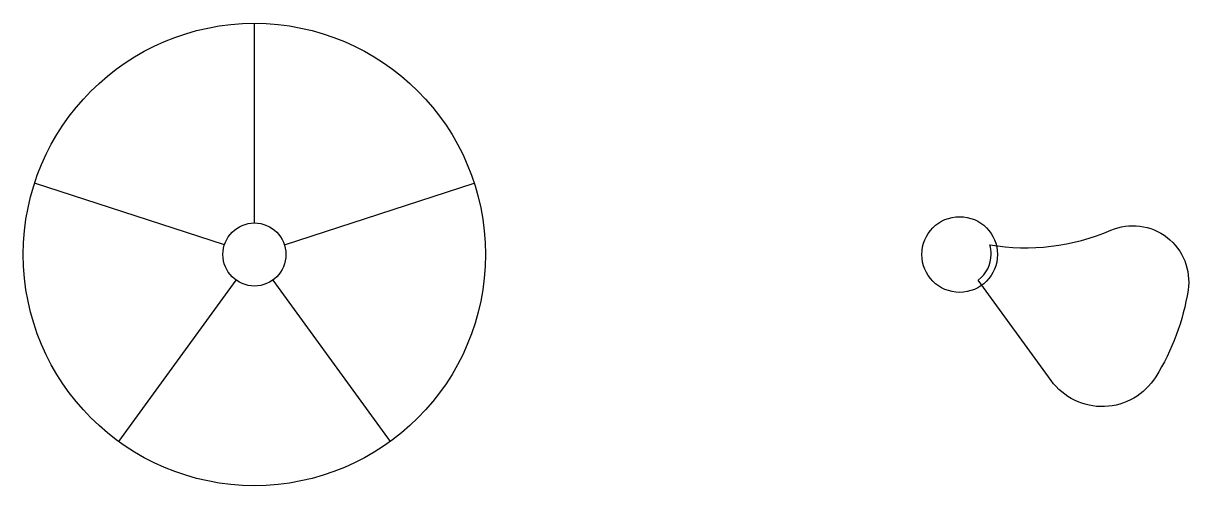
# Model space of a CAD drawing. Header units: millimetres. Extents: x 36 to 91.5, y 22.2 to 44.2.
import ezdxf

# ---------------------------------------------------------------- set-up
doc = ezdxf.new("R2010")
doc.units = ezdxf.units.MM
doc.header["$MEASUREMENT"] = 0

# ---------------------------------------------------------------- blocks, each defined once
blk = doc.blocks.new('*U2')
blk.add_lwpolyline([(0, -4.75), (0, 4.75)])
blk = doc.blocks.new('*U3')
at = {"color": 0, "linetype": 'ByBlock', "lineweight": -2, "transparency": 16777216}
blk.add_blockref('*U2', (46.981, 39.489), dxfattribs=at)
for p, rotation in [((41.037, 35.171), 72), ((52.925, 35.171), 288), ((43.307, 28.183), 144), ((50.655, 28.183), 216)]:
    blk.add_blockref('*U2', p, dxfattribs=dict(at, rotation=rotation))

msp = doc.modelspace()

# ---------------------------------------------------------------- linework, layer by layer
msp.add_lwpolyline([(84.913, 27.24), (81.436, 32.026, 0.240079), (82.054, 33.239, 0.078702), (81.981, 33.703, 0.145208), (87.751, 34.393, -0.590094), (91.423, 31.55, -0.101311), (89.885, 27.414, -0.531846)], format="xyb", close=True)
for centre, radius in [((46.981, 33.239), 11), ((80.554, 33.239), 1.8), ((46.981, 33.239), 1.5)]:
    msp.add_circle(centre, radius)

# ---------------------------------------------------------------- block references
msp.add_blockref('*U3', (0, 0))

doc.saveas('drawing.dxf')
